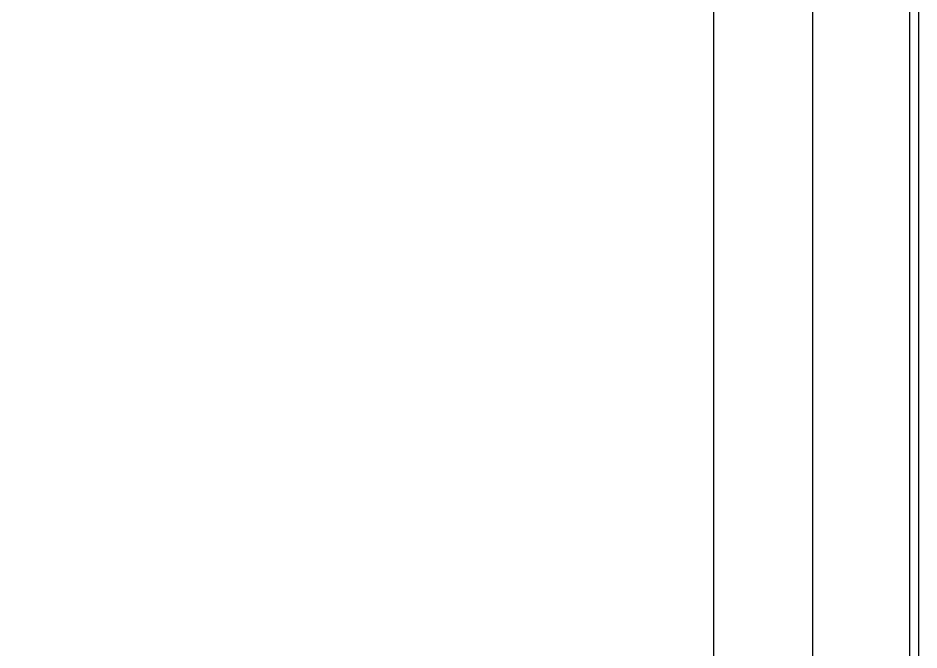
# Model space of a CAD drawing. Extents: x -9450 to 9450, y -6683 to 6682.
# Drawn here: x 8375 to 9450, y 3775 to 4528 of the extents above; entities that cross this region are included whole.
import ezdxf

# ---------------------------------------------------------------- set-up
doc = ezdxf.new("R2010")
doc.units = 0
doc.header["$MEASUREMENT"] = 0

# ---------------------------------------------------------------- blocks, each defined once
blk = doc.blocks.new('eet')
at = {"lineweight": 30}
for p, q in [((9450, -6682.5), (9450, 6682.5)), ((9438.5, 6666.5), (9438.5, -6666.5)), ((9322.9, 6329.8), (9322.9, -6329.8))]:
    blk.add_line(p, q, dxfattribs=at)
at = {"color": 7, "lineweight": 30}
blk.add_line((9438.5, 6666.5), (9438.5, -6666.5), dxfattribs=at)
at = {"lineweight": 30}
blk.add_lwpolyline([(7687.8, 5085.5), (9204.6, 5085.5), (9204.6, 1882), (7687.8, 1882)], close=True, dxfattribs=at)

msp = doc.modelspace()

# ---------------------------------------------------------------- block references
msp.add_blockref('eet', (0, 0))

doc.saveas('drawing.dxf')
